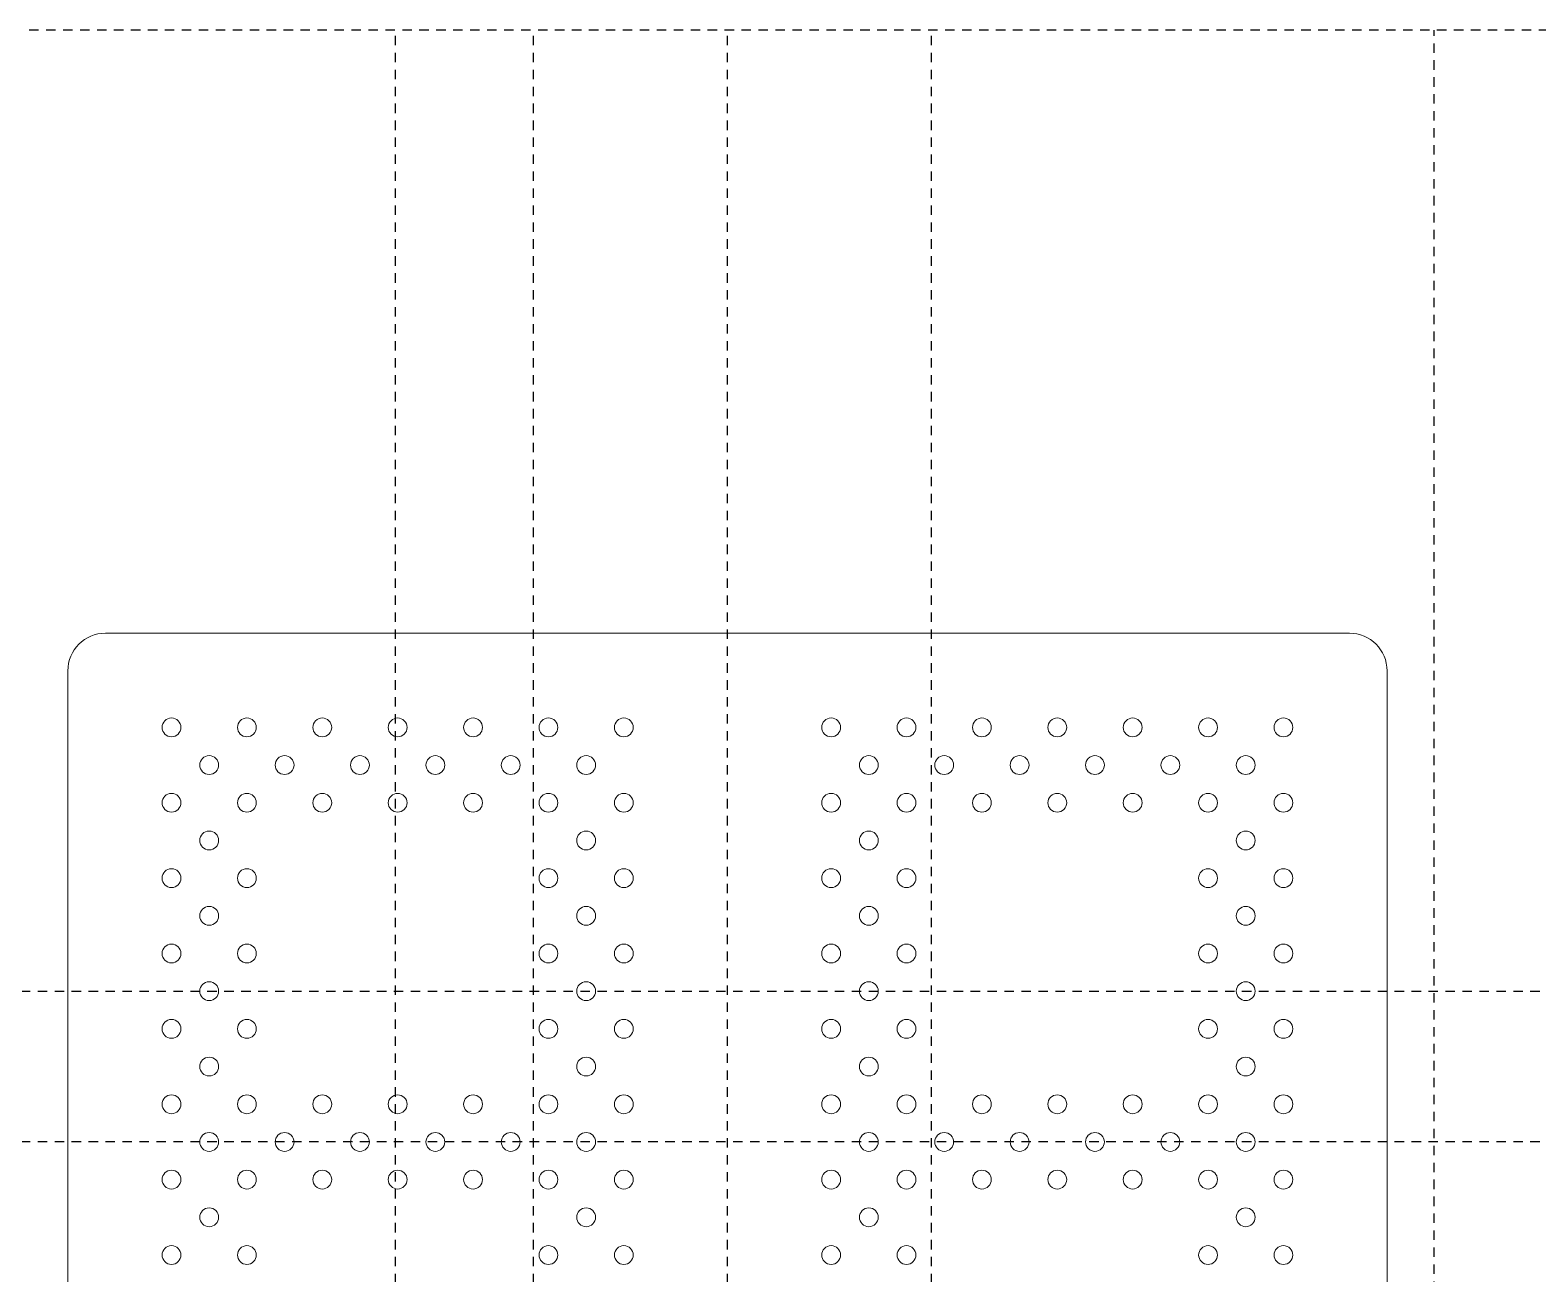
# Model space of a CAD drawing. Header units: inches. Extents: x 300 to 400, y -177 to 73.
# Drawn here: x 323.18 to 343.18, y 56.73 to 73.23 of the extents above; entities that cross this region are included whole.
import ezdxf

# ---------------------------------------------------------------- set-up
doc = ezdxf.new("R2010")
doc.units = ezdxf.units.IN
doc.header["$MEASUREMENT"] = 0
doc.linetypes.add('HIDDEN2', pattern=[0.1875, 0.125, -0.0625])
doc.layers.add('ScoreBone', color=5, linetype='Continuous')

msp = doc.modelspace()

# ---------------------------------------------------------------- linework, layer by layer
at = {"layer": 'ScoreBone', "color": 1, "linetype": 'HIDDEN2'}
for p, q in [((328.029, -68.268), (328.029, 73.232)), ((329.858, -95.268), (329.858, 73.232)), ((332.432, -54.768), (332.432, 73.232)), ((335.137, -81.768), (335.137, 73.232)), ((341.807, -87.268), (341.807, 73.232)), ((354.682, 60.478), (300.244, 60.478)), ((363.682, 58.482), (300.244, 58.482))]:
    msp.add_line(p, q, dxfattribs=at)
at = {"layer": 'ScoreBone', "color": 0, "linetype": 'HIDDEN2'}
msp.add_lwpolyline([(400.244, 73.232), (300.244, 73.232), (300.244, -176.768), (400.244, -176.768)], close=True, dxfattribs=at)
at = {"layer": 'ScoreBone', "lineweight": 5}
for points in [[(323.682, 64.732), (323.682, 65.008), (323.905, 65.232), (324.182, 65.232)], [(324.182, 65.232), (324.182, 65.232), (340.682, 65.232), (340.682, 65.232)], [(340.682, 65.232), (340.958, 65.232), (341.182, 65.008), (341.182, 64.732)], [(323.682, 52.232), (323.682, 52.232), (323.682, 64.732), (323.682, 64.732)], [(341.182, 64.732), (341.182, 64.732), (341.182, 52.232), (341.182, 52.232)]]:
    msp.add_open_spline(points, degree=3, dxfattribs=at)
for points in [[(325.182, 63.982), (325.182, 63.914), (325.125, 63.857), (325.057, 63.857), (324.988, 63.857), (324.932, 63.914), (324.932, 63.982), (324.932, 64.051), (324.988, 64.107), (325.057, 64.107), (325.125, 64.107), (325.182, 64.051), (325.182, 63.982)], [(326.182, 63.982), (326.182, 63.914), (326.125, 63.857), (326.057, 63.857), (325.988, 63.857), (325.932, 63.914), (325.932, 63.982), (325.932, 64.051), (325.988, 64.107), (326.057, 64.107), (326.125, 64.107), (326.182, 64.051), (326.182, 63.982)], [(327.182, 63.982), (327.182, 63.914), (327.125, 63.857), (327.057, 63.857), (326.988, 63.857), (326.932, 63.914), (326.932, 63.982), (326.932, 64.051), (326.988, 64.107), (327.057, 64.107), (327.125, 64.107), (327.182, 64.051), (327.182, 63.982)], [(328.182, 63.982), (328.182, 63.914), (328.125, 63.857), (328.057, 63.857), (327.988, 63.857), (327.932, 63.914), (327.932, 63.982), (327.932, 64.051), (327.988, 64.107), (328.057, 64.107), (328.125, 64.107), (328.182, 64.051), (328.182, 63.982)], [(329.182, 63.982), (329.182, 63.914), (329.125, 63.857), (329.057, 63.857), (328.988, 63.857), (328.932, 63.914), (328.932, 63.982), (328.932, 64.051), (328.988, 64.107), (329.057, 64.107), (329.125, 64.107), (329.182, 64.051), (329.182, 63.982)], [(330.182, 63.982), (330.182, 63.914), (330.125, 63.857), (330.057, 63.857), (329.988, 63.857), (329.932, 63.914), (329.932, 63.982), (329.932, 64.051), (329.988, 64.107), (330.057, 64.107), (330.125, 64.107), (330.182, 64.051), (330.182, 63.982)], [(331.182, 63.982), (331.182, 63.914), (331.125, 63.857), (331.057, 63.857), (330.988, 63.857), (330.932, 63.914), (330.932, 63.982), (330.932, 64.051), (330.988, 64.107), (331.057, 64.107), (331.125, 64.107), (331.182, 64.051), (331.182, 63.982)], [(333.932, 63.982), (333.932, 63.914), (333.875, 63.857), (333.807, 63.857), (333.738, 63.857), (333.682, 63.914), (333.682, 63.982), (333.682, 64.051), (333.738, 64.107), (333.807, 64.107), (333.875, 64.107), (333.932, 64.051), (333.932, 63.982)], [(334.932, 63.982), (334.932, 63.914), (334.875, 63.857), (334.807, 63.857), (334.738, 63.857), (334.682, 63.914), (334.682, 63.982), (334.682, 64.051), (334.738, 64.107), (334.807, 64.107), (334.875, 64.107), (334.932, 64.051), (334.932, 63.982)], [(335.932, 63.982), (335.932, 63.914), (335.875, 63.857), (335.807, 63.857), (335.738, 63.857), (335.682, 63.914), (335.682, 63.982), (335.682, 64.051), (335.738, 64.107), (335.807, 64.107), (335.875, 64.107), (335.932, 64.051), (335.932, 63.982)], [(336.932, 63.982), (336.932, 63.914), (336.875, 63.857), (336.807, 63.857), (336.738, 63.857), (336.682, 63.914), (336.682, 63.982), (336.682, 64.051), (336.738, 64.107), (336.807, 64.107), (336.875, 64.107), (336.932, 64.051), (336.932, 63.982)], [(337.932, 63.982), (337.932, 63.914), (337.875, 63.857), (337.807, 63.857), (337.738, 63.857), (337.682, 63.914), (337.682, 63.982), (337.682, 64.051), (337.738, 64.107), (337.807, 64.107), (337.875, 64.107), (337.932, 64.051), (337.932, 63.982)], [(338.932, 63.982), (338.932, 63.914), (338.875, 63.857), (338.807, 63.857), (338.738, 63.857), (338.682, 63.914), (338.682, 63.982), (338.682, 64.051), (338.738, 64.107), (338.807, 64.107), (338.875, 64.107), (338.932, 64.051), (338.932, 63.982)], [(339.932, 63.982), (339.932, 63.914), (339.875, 63.857), (339.807, 63.857), (339.738, 63.857), (339.682, 63.914), (339.682, 63.982), (339.682, 64.051), (339.738, 64.107), (339.807, 64.107), (339.875, 64.107), (339.932, 64.051), (339.932, 63.982)], [(325.682, 63.482), (325.682, 63.414), (325.625, 63.357), (325.557, 63.357), (325.488, 63.357), (325.432, 63.414), (325.432, 63.482), (325.432, 63.551), (325.488, 63.607), (325.557, 63.607), (325.625, 63.607), (325.682, 63.551), (325.682, 63.482)], [(326.682, 63.482), (326.682, 63.414), (326.625, 63.357), (326.557, 63.357), (326.488, 63.357), (326.432, 63.414), (326.432, 63.482), (326.432, 63.551), (326.488, 63.607), (326.557, 63.607), (326.625, 63.607), (326.682, 63.551), (326.682, 63.482)], [(327.682, 63.482), (327.682, 63.414), (327.625, 63.357), (327.557, 63.357), (327.488, 63.357), (327.432, 63.414), (327.432, 63.482), (327.432, 63.551), (327.488, 63.607), (327.557, 63.607), (327.625, 63.607), (327.682, 63.551), (327.682, 63.482)], [(328.682, 63.482), (328.682, 63.414), (328.625, 63.357), (328.557, 63.357), (328.488, 63.357), (328.432, 63.414), (328.432, 63.482), (328.432, 63.551), (328.488, 63.607), (328.557, 63.607), (328.625, 63.607), (328.682, 63.551), (328.682, 63.482)], [(329.682, 63.482), (329.682, 63.414), (329.625, 63.357), (329.557, 63.357), (329.488, 63.357), (329.432, 63.414), (329.432, 63.482), (329.432, 63.551), (329.488, 63.607), (329.557, 63.607), (329.625, 63.607), (329.682, 63.551), (329.682, 63.482)], [(330.682, 63.482), (330.682, 63.414), (330.625, 63.357), (330.557, 63.357), (330.488, 63.357), (330.432, 63.414), (330.432, 63.482), (330.432, 63.551), (330.488, 63.607), (330.557, 63.607), (330.625, 63.607), (330.682, 63.551), (330.682, 63.482)], [(334.432, 63.482), (334.432, 63.414), (334.375, 63.357), (334.307, 63.357), (334.238, 63.357), (334.182, 63.414), (334.182, 63.482), (334.182, 63.551), (334.238, 63.607), (334.307, 63.607), (334.375, 63.607), (334.432, 63.551), (334.432, 63.482)], [(335.432, 63.482), (335.432, 63.414), (335.375, 63.357), (335.307, 63.357), (335.238, 63.357), (335.182, 63.414), (335.182, 63.482), (335.182, 63.551), (335.238, 63.607), (335.307, 63.607), (335.375, 63.607), (335.432, 63.551), (335.432, 63.482)], [(336.432, 63.482), (336.432, 63.414), (336.375, 63.357), (336.307, 63.357), (336.238, 63.357), (336.182, 63.414), (336.182, 63.482), (336.182, 63.551), (336.238, 63.607), (336.307, 63.607), (336.375, 63.607), (336.432, 63.551), (336.432, 63.482)], [(337.432, 63.482), (337.432, 63.414), (337.375, 63.357), (337.307, 63.357), (337.238, 63.357), (337.182, 63.414), (337.182, 63.482), (337.182, 63.551), (337.238, 63.607), (337.307, 63.607), (337.375, 63.607), (337.432, 63.551), (337.432, 63.482)], [(338.432, 63.482), (338.432, 63.414), (338.375, 63.357), (338.307, 63.357), (338.238, 63.357), (338.182, 63.414), (338.182, 63.482), (338.182, 63.551), (338.238, 63.607), (338.307, 63.607), (338.375, 63.607), (338.432, 63.551), (338.432, 63.482)], [(339.432, 63.482), (339.432, 63.414), (339.375, 63.357), (339.307, 63.357), (339.238, 63.357), (339.182, 63.414), (339.182, 63.482), (339.182, 63.551), (339.238, 63.607), (339.307, 63.607), (339.375, 63.607), (339.432, 63.551), (339.432, 63.482)], [(325.182, 62.982), (325.182, 62.914), (325.125, 62.857), (325.057, 62.857), (324.988, 62.857), (324.932, 62.914), (324.932, 62.982), (324.932, 63.051), (324.988, 63.107), (325.057, 63.107), (325.125, 63.107), (325.182, 63.051), (325.182, 62.982)], [(326.182, 62.982), (326.182, 62.914), (326.125, 62.857), (326.057, 62.857), (325.988, 62.857), (325.932, 62.914), (325.932, 62.982), (325.932, 63.051), (325.988, 63.107), (326.057, 63.107), (326.125, 63.107), (326.182, 63.051), (326.182, 62.982)], [(327.182, 62.982), (327.182, 62.914), (327.125, 62.857), (327.057, 62.857), (326.988, 62.857), (326.932, 62.914), (326.932, 62.982), (326.932, 63.051), (326.988, 63.107), (327.057, 63.107), (327.125, 63.107), (327.182, 63.051), (327.182, 62.982)], [(328.182, 62.982), (328.182, 62.914), (328.125, 62.857), (328.057, 62.857), (327.988, 62.857), (327.932, 62.914), (327.932, 62.982), (327.932, 63.051), (327.988, 63.107), (328.057, 63.107), (328.125, 63.107), (328.182, 63.051), (328.182, 62.982)], [(329.182, 62.982), (329.182, 62.914), (329.125, 62.857), (329.057, 62.857), (328.988, 62.857), (328.932, 62.914), (328.932, 62.982), (328.932, 63.051), (328.988, 63.107), (329.057, 63.107), (329.125, 63.107), (329.182, 63.051), (329.182, 62.982)], [(330.182, 62.982), (330.182, 62.914), (330.125, 62.857), (330.057, 62.857), (329.988, 62.857), (329.932, 62.914), (329.932, 62.982), (329.932, 63.051), (329.988, 63.107), (330.057, 63.107), (330.125, 63.107), (330.182, 63.051), (330.182, 62.982)], [(331.182, 62.982), (331.182, 62.914), (331.125, 62.857), (331.057, 62.857), (330.988, 62.857), (330.932, 62.914), (330.932, 62.982), (330.932, 63.051), (330.988, 63.107), (331.057, 63.107), (331.125, 63.107), (331.182, 63.051), (331.182, 62.982)], [(333.932, 62.982), (333.932, 62.914), (333.875, 62.857), (333.807, 62.857), (333.738, 62.857), (333.682, 62.914), (333.682, 62.982), (333.682, 63.051), (333.738, 63.107), (333.807, 63.107), (333.875, 63.107), (333.932, 63.051), (333.932, 62.982)], [(334.932, 62.982), (334.932, 62.914), (334.875, 62.857), (334.807, 62.857), (334.738, 62.857), (334.682, 62.914), (334.682, 62.982), (334.682, 63.051), (334.738, 63.107), (334.807, 63.107), (334.875, 63.107), (334.932, 63.051), (334.932, 62.982)], [(335.932, 62.982), (335.932, 62.914), (335.875, 62.857), (335.807, 62.857), (335.738, 62.857), (335.682, 62.914), (335.682, 62.982), (335.682, 63.051), (335.738, 63.107), (335.807, 63.107), (335.875, 63.107), (335.932, 63.051), (335.932, 62.982)], [(336.932, 62.982), (336.932, 62.914), (336.875, 62.857), (336.807, 62.857), (336.738, 62.857), (336.682, 62.914), (336.682, 62.982), (336.682, 63.051), (336.738, 63.107), (336.807, 63.107), (336.875, 63.107), (336.932, 63.051), (336.932, 62.982)], [(337.932, 62.982), (337.932, 62.914), (337.875, 62.857), (337.807, 62.857), (337.738, 62.857), (337.682, 62.914), (337.682, 62.982), (337.682, 63.051), (337.738, 63.107), (337.807, 63.107), (337.875, 63.107), (337.932, 63.051), (337.932, 62.982)], [(338.932, 62.982), (338.932, 62.914), (338.875, 62.857), (338.807, 62.857), (338.738, 62.857), (338.682, 62.914), (338.682, 62.982), (338.682, 63.051), (338.738, 63.107), (338.807, 63.107), (338.875, 63.107), (338.932, 63.051), (338.932, 62.982)], [(339.932, 62.982), (339.932, 62.914), (339.875, 62.857), (339.807, 62.857), (339.738, 62.857), (339.682, 62.914), (339.682, 62.982), (339.682, 63.051), (339.738, 63.107), (339.807, 63.107), (339.875, 63.107), (339.932, 63.051), (339.932, 62.982)], [(325.682, 62.482), (325.682, 62.414), (325.625, 62.357), (325.557, 62.357), (325.488, 62.357), (325.432, 62.414), (325.432, 62.482), (325.432, 62.551), (325.488, 62.607), (325.557, 62.607), (325.625, 62.607), (325.682, 62.551), (325.682, 62.482)], [(330.682, 62.482), (330.682, 62.414), (330.625, 62.357), (330.557, 62.357), (330.488, 62.357), (330.432, 62.414), (330.432, 62.482), (330.432, 62.551), (330.488, 62.607), (330.557, 62.607), (330.625, 62.607), (330.682, 62.551), (330.682, 62.482)], [(334.432, 62.482), (334.432, 62.414), (334.375, 62.357), (334.307, 62.357), (334.238, 62.357), (334.182, 62.414), (334.182, 62.482), (334.182, 62.551), (334.238, 62.607), (334.307, 62.607), (334.375, 62.607), (334.432, 62.551), (334.432, 62.482)], [(339.432, 62.482), (339.432, 62.414), (339.375, 62.357), (339.307, 62.357), (339.238, 62.357), (339.182, 62.414), (339.182, 62.482), (339.182, 62.551), (339.238, 62.607), (339.307, 62.607), (339.375, 62.607), (339.432, 62.551), (339.432, 62.482)], [(325.182, 61.982), (325.182, 61.914), (325.125, 61.857), (325.057, 61.857), (324.988, 61.857), (324.932, 61.914), (324.932, 61.982), (324.932, 62.051), (324.988, 62.107), (325.057, 62.107), (325.125, 62.107), (325.182, 62.051), (325.182, 61.982)], [(326.182, 61.982), (326.182, 61.914), (326.125, 61.857), (326.057, 61.857), (325.988, 61.857), (325.932, 61.914), (325.932, 61.982), (325.932, 62.051), (325.988, 62.107), (326.057, 62.107), (326.125, 62.107), (326.182, 62.051), (326.182, 61.982)], [(330.182, 61.982), (330.182, 61.914), (330.125, 61.857), (330.057, 61.857), (329.988, 61.857), (329.932, 61.914), (329.932, 61.982), (329.932, 62.051), (329.988, 62.107), (330.057, 62.107), (330.125, 62.107), (330.182, 62.051), (330.182, 61.982)], [(331.182, 61.982), (331.182, 61.914), (331.125, 61.857), (331.057, 61.857), (330.988, 61.857), (330.932, 61.914), (330.932, 61.982), (330.932, 62.051), (330.988, 62.107), (331.057, 62.107), (331.125, 62.107), (331.182, 62.051), (331.182, 61.982)], [(333.932, 61.982), (333.932, 61.914), (333.875, 61.857), (333.807, 61.857), (333.738, 61.857), (333.682, 61.914), (333.682, 61.982), (333.682, 62.051), (333.738, 62.107), (333.807, 62.107), (333.875, 62.107), (333.932, 62.051), (333.932, 61.982)], [(334.932, 61.982), (334.932, 61.914), (334.875, 61.857), (334.807, 61.857), (334.738, 61.857), (334.682, 61.914), (334.682, 61.982), (334.682, 62.051), (334.738, 62.107), (334.807, 62.107), (334.875, 62.107), (334.932, 62.051), (334.932, 61.982)], [(338.932, 61.982), (338.932, 61.914), (338.875, 61.857), (338.807, 61.857), (338.738, 61.857), (338.682, 61.914), (338.682, 61.982), (338.682, 62.051), (338.738, 62.107), (338.807, 62.107), (338.875, 62.107), (338.932, 62.051), (338.932, 61.982)], [(339.932, 61.982), (339.932, 61.914), (339.875, 61.857), (339.807, 61.857), (339.738, 61.857), (339.682, 61.914), (339.682, 61.982), (339.682, 62.051), (339.738, 62.107), (339.807, 62.107), (339.875, 62.107), (339.932, 62.051), (339.932, 61.982)], [(325.682, 61.482), (325.682, 61.414), (325.625, 61.357), (325.557, 61.357), (325.488, 61.357), (325.432, 61.414), (325.432, 61.482), (325.432, 61.551), (325.488, 61.607), (325.557, 61.607), (325.625, 61.607), (325.682, 61.551), (325.682, 61.482)], [(330.682, 61.482), (330.682, 61.414), (330.625, 61.357), (330.557, 61.357), (330.488, 61.357), (330.432, 61.414), (330.432, 61.482), (330.432, 61.551), (330.488, 61.607), (330.557, 61.607), (330.625, 61.607), (330.682, 61.551), (330.682, 61.482)], [(334.432, 61.482), (334.432, 61.414), (334.375, 61.357), (334.307, 61.357), (334.238, 61.357), (334.182, 61.414), (334.182, 61.482), (334.182, 61.551), (334.238, 61.607), (334.307, 61.607), (334.375, 61.607), (334.432, 61.551), (334.432, 61.482)], [(339.432, 61.482), (339.432, 61.414), (339.375, 61.357), (339.307, 61.357), (339.238, 61.357), (339.182, 61.414), (339.182, 61.482), (339.182, 61.551), (339.238, 61.607), (339.307, 61.607), (339.375, 61.607), (339.432, 61.551), (339.432, 61.482)], [(325.182, 60.982), (325.182, 60.914), (325.125, 60.857), (325.057, 60.857), (324.988, 60.857), (324.932, 60.914), (324.932, 60.982), (324.932, 61.051), (324.988, 61.107), (325.057, 61.107), (325.125, 61.107), (325.182, 61.051), (325.182, 60.982)], [(326.182, 60.982), (326.182, 60.914), (326.125, 60.857), (326.057, 60.857), (325.988, 60.857), (325.932, 60.914), (325.932, 60.982), (325.932, 61.051), (325.988, 61.107), (326.057, 61.107), (326.125, 61.107), (326.182, 61.051), (326.182, 60.982)], [(330.182, 60.982), (330.182, 60.914), (330.125, 60.857), (330.057, 60.857), (329.988, 60.857), (329.932, 60.914), (329.932, 60.982), (329.932, 61.051), (329.988, 61.107), (330.057, 61.107), (330.125, 61.107), (330.182, 61.051), (330.182, 60.982)], [(331.182, 60.982), (331.182, 60.914), (331.125, 60.857), (331.057, 60.857), (330.988, 60.857), (330.932, 60.914), (330.932, 60.982), (330.932, 61.051), (330.988, 61.107), (331.057, 61.107), (331.125, 61.107), (331.182, 61.051), (331.182, 60.982)], [(333.932, 60.982), (333.932, 60.914), (333.875, 60.857), (333.807, 60.857), (333.738, 60.857), (333.682, 60.914), (333.682, 60.982), (333.682, 61.051), (333.738, 61.107), (333.807, 61.107), (333.875, 61.107), (333.932, 61.051), (333.932, 60.982)], [(334.932, 60.982), (334.932, 60.914), (334.875, 60.857), (334.807, 60.857), (334.738, 60.857), (334.682, 60.914), (334.682, 60.982), (334.682, 61.051), (334.738, 61.107), (334.807, 61.107), (334.875, 61.107), (334.932, 61.051), (334.932, 60.982)], [(338.932, 60.982), (338.932, 60.914), (338.875, 60.857), (338.807, 60.857), (338.738, 60.857), (338.682, 60.914), (338.682, 60.982), (338.682, 61.051), (338.738, 61.107), (338.807, 61.107), (338.875, 61.107), (338.932, 61.051), (338.932, 60.982)], [(339.932, 60.982), (339.932, 60.914), (339.875, 60.857), (339.807, 60.857), (339.738, 60.857), (339.682, 60.914), (339.682, 60.982), (339.682, 61.051), (339.738, 61.107), (339.807, 61.107), (339.875, 61.107), (339.932, 61.051), (339.932, 60.982)], [(325.682, 60.482), (325.682, 60.414), (325.625, 60.357), (325.557, 60.357), (325.488, 60.357), (325.432, 60.414), (325.432, 60.482), (325.432, 60.551), (325.488, 60.607), (325.557, 60.607), (325.625, 60.607), (325.682, 60.551), (325.682, 60.482)], [(330.682, 60.482), (330.682, 60.414), (330.625, 60.357), (330.557, 60.357), (330.488, 60.357), (330.432, 60.414), (330.432, 60.482), (330.432, 60.551), (330.488, 60.607), (330.557, 60.607), (330.625, 60.607), (330.682, 60.551), (330.682, 60.482)], [(334.432, 60.482), (334.432, 60.414), (334.375, 60.357), (334.307, 60.357), (334.238, 60.357), (334.182, 60.414), (334.182, 60.482), (334.182, 60.551), (334.238, 60.607), (334.307, 60.607), (334.375, 60.607), (334.432, 60.551), (334.432, 60.482)], [(339.432, 60.482), (339.432, 60.414), (339.375, 60.357), (339.307, 60.357), (339.238, 60.357), (339.182, 60.414), (339.182, 60.482), (339.182, 60.551), (339.238, 60.607), (339.307, 60.607), (339.375, 60.607), (339.432, 60.551), (339.432, 60.482)], [(325.182, 59.982), (325.182, 59.914), (325.125, 59.857), (325.057, 59.857), (324.988, 59.857), (324.932, 59.914), (324.932, 59.982), (324.932, 60.051), (324.988, 60.107), (325.057, 60.107), (325.125, 60.107), (325.182, 60.051), (325.182, 59.982)], [(326.182, 59.982), (326.182, 59.914), (326.125, 59.857), (326.057, 59.857), (325.988, 59.857), (325.932, 59.914), (325.932, 59.982), (325.932, 60.051), (325.988, 60.107), (326.057, 60.107), (326.125, 60.107), (326.182, 60.051), (326.182, 59.982)], [(330.182, 59.982), (330.182, 59.914), (330.125, 59.857), (330.057, 59.857), (329.988, 59.857), (329.932, 59.914), (329.932, 59.982), (329.932, 60.051), (329.988, 60.107), (330.057, 60.107), (330.125, 60.107), (330.182, 60.051), (330.182, 59.982)], [(331.182, 59.982), (331.182, 59.914), (331.125, 59.857), (331.057, 59.857), (330.988, 59.857), (330.932, 59.914), (330.932, 59.982), (330.932, 60.051), (330.988, 60.107), (331.057, 60.107), (331.125, 60.107), (331.182, 60.051), (331.182, 59.982)], [(333.932, 59.982), (333.932, 59.914), (333.875, 59.857), (333.807, 59.857), (333.738, 59.857), (333.682, 59.914), (333.682, 59.982), (333.682, 60.051), (333.738, 60.107), (333.807, 60.107), (333.875, 60.107), (333.932, 60.051), (333.932, 59.982)], [(334.932, 59.982), (334.932, 59.914), (334.875, 59.857), (334.807, 59.857), (334.738, 59.857), (334.682, 59.914), (334.682, 59.982), (334.682, 60.051), (334.738, 60.107), (334.807, 60.107), (334.875, 60.107), (334.932, 60.051), (334.932, 59.982)], [(338.932, 59.982), (338.932, 59.914), (338.875, 59.857), (338.807, 59.857), (338.738, 59.857), (338.682, 59.914), (338.682, 59.982), (338.682, 60.051), (338.738, 60.107), (338.807, 60.107), (338.875, 60.107), (338.932, 60.051), (338.932, 59.982)], [(339.932, 59.982), (339.932, 59.914), (339.875, 59.857), (339.807, 59.857), (339.738, 59.857), (339.682, 59.914), (339.682, 59.982), (339.682, 60.051), (339.738, 60.107), (339.807, 60.107), (339.875, 60.107), (339.932, 60.051), (339.932, 59.982)], [(325.682, 59.482), (325.682, 59.414), (325.625, 59.357), (325.557, 59.357), (325.488, 59.357), (325.432, 59.414), (325.432, 59.482), (325.432, 59.551), (325.488, 59.607), (325.557, 59.607), (325.625, 59.607), (325.682, 59.551), (325.682, 59.482)], [(330.682, 59.482), (330.682, 59.414), (330.625, 59.357), (330.557, 59.357), (330.488, 59.357), (330.432, 59.414), (330.432, 59.482), (330.432, 59.551), (330.488, 59.607), (330.557, 59.607), (330.625, 59.607), (330.682, 59.551), (330.682, 59.482)], [(334.432, 59.482), (334.432, 59.414), (334.375, 59.357), (334.307, 59.357), (334.238, 59.357), (334.182, 59.414), (334.182, 59.482), (334.182, 59.551), (334.238, 59.607), (334.307, 59.607), (334.375, 59.607), (334.432, 59.551), (334.432, 59.482)], [(339.432, 59.482), (339.432, 59.414), (339.375, 59.357), (339.307, 59.357), (339.238, 59.357), (339.182, 59.414), (339.182, 59.482), (339.182, 59.551), (339.238, 59.607), (339.307, 59.607), (339.375, 59.607), (339.432, 59.551), (339.432, 59.482)], [(325.182, 58.982), (325.182, 58.914), (325.125, 58.857), (325.057, 58.857), (324.988, 58.857), (324.932, 58.914), (324.932, 58.982), (324.932, 59.051), (324.988, 59.107), (325.057, 59.107), (325.125, 59.107), (325.182, 59.051), (325.182, 58.982)], [(326.182, 58.982), (326.182, 58.914), (326.125, 58.857), (326.057, 58.857), (325.988, 58.857), (325.932, 58.914), (325.932, 58.982), (325.932, 59.051), (325.988, 59.107), (326.057, 59.107), (326.125, 59.107), (326.182, 59.051), (326.182, 58.982)], [(327.182, 58.982), (327.182, 58.914), (327.125, 58.857), (327.057, 58.857), (326.988, 58.857), (326.932, 58.914), (326.932, 58.982), (326.932, 59.051), (326.988, 59.107), (327.057, 59.107), (327.125, 59.107), (327.182, 59.051), (327.182, 58.982)], [(328.182, 58.982), (328.182, 58.914), (328.125, 58.857), (328.057, 58.857), (327.988, 58.857), (327.932, 58.914), (327.932, 58.982), (327.932, 59.051), (327.988, 59.107), (328.057, 59.107), (328.125, 59.107), (328.182, 59.051), (328.182, 58.982)], [(329.182, 58.982), (329.182, 58.914), (329.125, 58.857), (329.057, 58.857), (328.988, 58.857), (328.932, 58.914), (328.932, 58.982), (328.932, 59.051), (328.988, 59.107), (329.057, 59.107), (329.125, 59.107), (329.182, 59.051), (329.182, 58.982)], [(330.182, 58.982), (330.182, 58.914), (330.125, 58.857), (330.057, 58.857), (329.988, 58.857), (329.932, 58.914), (329.932, 58.982), (329.932, 59.051), (329.988, 59.107), (330.057, 59.107), (330.125, 59.107), (330.182, 59.051), (330.182, 58.982)], [(331.182, 58.982), (331.182, 58.914), (331.125, 58.857), (331.057, 58.857), (330.988, 58.857), (330.932, 58.914), (330.932, 58.982), (330.932, 59.051), (330.988, 59.107), (331.057, 59.107), (331.125, 59.107), (331.182, 59.051), (331.182, 58.982)], [(333.932, 58.982), (333.932, 58.914), (333.875, 58.857), (333.807, 58.857), (333.738, 58.857), (333.682, 58.914), (333.682, 58.982), (333.682, 59.051), (333.738, 59.107), (333.807, 59.107), (333.875, 59.107), (333.932, 59.051), (333.932, 58.982)], [(334.932, 58.982), (334.932, 58.914), (334.875, 58.857), (334.807, 58.857), (334.738, 58.857), (334.682, 58.914), (334.682, 58.982), (334.682, 59.051), (334.738, 59.107), (334.807, 59.107), (334.875, 59.107), (334.932, 59.051), (334.932, 58.982)], [(335.932, 58.982), (335.932, 58.914), (335.875, 58.857), (335.807, 58.857), (335.738, 58.857), (335.682, 58.914), (335.682, 58.982), (335.682, 59.051), (335.738, 59.107), (335.807, 59.107), (335.875, 59.107), (335.932, 59.051), (335.932, 58.982)], [(336.932, 58.982), (336.932, 58.914), (336.875, 58.857), (336.807, 58.857), (336.738, 58.857), (336.682, 58.914), (336.682, 58.982), (336.682, 59.051), (336.738, 59.107), (336.807, 59.107), (336.875, 59.107), (336.932, 59.051), (336.932, 58.982)], [(337.932, 58.982), (337.932, 58.914), (337.875, 58.857), (337.807, 58.857), (337.738, 58.857), (337.682, 58.914), (337.682, 58.982), (337.682, 59.051), (337.738, 59.107), (337.807, 59.107), (337.875, 59.107), (337.932, 59.051), (337.932, 58.982)], [(338.932, 58.982), (338.932, 58.914), (338.875, 58.857), (338.807, 58.857), (338.738, 58.857), (338.682, 58.914), (338.682, 58.982), (338.682, 59.051), (338.738, 59.107), (338.807, 59.107), (338.875, 59.107), (338.932, 59.051), (338.932, 58.982)], [(339.932, 58.982), (339.932, 58.914), (339.875, 58.857), (339.807, 58.857), (339.738, 58.857), (339.682, 58.914), (339.682, 58.982), (339.682, 59.051), (339.738, 59.107), (339.807, 59.107), (339.875, 59.107), (339.932, 59.051), (339.932, 58.982)], [(325.682, 58.482), (325.682, 58.414), (325.625, 58.357), (325.557, 58.357), (325.488, 58.357), (325.432, 58.414), (325.432, 58.482), (325.432, 58.551), (325.488, 58.607), (325.557, 58.607), (325.625, 58.607), (325.682, 58.551), (325.682, 58.482)], [(326.682, 58.482), (326.682, 58.414), (326.625, 58.357), (326.557, 58.357), (326.488, 58.357), (326.432, 58.414), (326.432, 58.482), (326.432, 58.551), (326.488, 58.607), (326.557, 58.607), (326.625, 58.607), (326.682, 58.551), (326.682, 58.482)], [(327.682, 58.482), (327.682, 58.414), (327.625, 58.357), (327.557, 58.357), (327.488, 58.357), (327.432, 58.414), (327.432, 58.482), (327.432, 58.551), (327.488, 58.607), (327.557, 58.607), (327.625, 58.607), (327.682, 58.551), (327.682, 58.482)], [(328.682, 58.482), (328.682, 58.414), (328.625, 58.357), (328.557, 58.357), (328.488, 58.357), (328.432, 58.414), (328.432, 58.482), (328.432, 58.551), (328.488, 58.607), (328.557, 58.607), (328.625, 58.607), (328.682, 58.551), (328.682, 58.482)], [(329.682, 58.482), (329.682, 58.414), (329.625, 58.357), (329.557, 58.357), (329.488, 58.357), (329.432, 58.414), (329.432, 58.482), (329.432, 58.551), (329.488, 58.607), (329.557, 58.607), (329.625, 58.607), (329.682, 58.551), (329.682, 58.482)], [(330.682, 58.482), (330.682, 58.414), (330.625, 58.357), (330.557, 58.357), (330.488, 58.357), (330.432, 58.414), (330.432, 58.482), (330.432, 58.551), (330.488, 58.607), (330.557, 58.607), (330.625, 58.607), (330.682, 58.551), (330.682, 58.482)], [(334.432, 58.482), (334.432, 58.414), (334.375, 58.357), (334.307, 58.357), (334.238, 58.357), (334.182, 58.414), (334.182, 58.482), (334.182, 58.551), (334.238, 58.607), (334.307, 58.607), (334.375, 58.607), (334.432, 58.551), (334.432, 58.482)], [(335.432, 58.482), (335.432, 58.414), (335.375, 58.357), (335.307, 58.357), (335.238, 58.357), (335.182, 58.414), (335.182, 58.482), (335.182, 58.551), (335.238, 58.607), (335.307, 58.607), (335.375, 58.607), (335.432, 58.551), (335.432, 58.482)], [(336.432, 58.482), (336.432, 58.414), (336.375, 58.357), (336.307, 58.357), (336.238, 58.357), (336.182, 58.414), (336.182, 58.482), (336.182, 58.551), (336.238, 58.607), (336.307, 58.607), (336.375, 58.607), (336.432, 58.551), (336.432, 58.482)], [(337.432, 58.482), (337.432, 58.414), (337.375, 58.357), (337.307, 58.357), (337.238, 58.357), (337.182, 58.414), (337.182, 58.482), (337.182, 58.551), (337.238, 58.607), (337.307, 58.607), (337.375, 58.607), (337.432, 58.551), (337.432, 58.482)], [(338.432, 58.482), (338.432, 58.414), (338.375, 58.357), (338.307, 58.357), (338.238, 58.357), (338.182, 58.414), (338.182, 58.482), (338.182, 58.551), (338.238, 58.607), (338.307, 58.607), (338.375, 58.607), (338.432, 58.551), (338.432, 58.482)], [(339.432, 58.482), (339.432, 58.414), (339.375, 58.357), (339.307, 58.357), (339.238, 58.357), (339.182, 58.414), (339.182, 58.482), (339.182, 58.551), (339.238, 58.607), (339.307, 58.607), (339.375, 58.607), (339.432, 58.551), (339.432, 58.482)], [(325.182, 57.982), (325.182, 57.914), (325.125, 57.857), (325.057, 57.857), (324.988, 57.857), (324.932, 57.914), (324.932, 57.982), (324.932, 58.051), (324.988, 58.107), (325.057, 58.107), (325.125, 58.107), (325.182, 58.051), (325.182, 57.982)], [(326.182, 57.982), (326.182, 57.914), (326.125, 57.857), (326.057, 57.857), (325.988, 57.857), (325.932, 57.914), (325.932, 57.982), (325.932, 58.051), (325.988, 58.107), (326.057, 58.107), (326.125, 58.107), (326.182, 58.051), (326.182, 57.982)], [(327.182, 57.982), (327.182, 57.914), (327.125, 57.857), (327.057, 57.857), (326.988, 57.857), (326.932, 57.914), (326.932, 57.982), (326.932, 58.051), (326.988, 58.107), (327.057, 58.107), (327.125, 58.107), (327.182, 58.051), (327.182, 57.982)], [(328.182, 57.982), (328.182, 57.914), (328.125, 57.857), (328.057, 57.857), (327.988, 57.857), (327.932, 57.914), (327.932, 57.982), (327.932, 58.051), (327.988, 58.107), (328.057, 58.107), (328.125, 58.107), (328.182, 58.051), (328.182, 57.982)], [(329.182, 57.982), (329.182, 57.914), (329.125, 57.857), (329.057, 57.857), (328.988, 57.857), (328.932, 57.914), (328.932, 57.982), (328.932, 58.051), (328.988, 58.107), (329.057, 58.107), (329.125, 58.107), (329.182, 58.051), (329.182, 57.982)], [(330.182, 57.982), (330.182, 57.914), (330.125, 57.857), (330.057, 57.857), (329.988, 57.857), (329.932, 57.914), (329.932, 57.982), (329.932, 58.051), (329.988, 58.107), (330.057, 58.107), (330.125, 58.107), (330.182, 58.051), (330.182, 57.982)], [(331.182, 57.982), (331.182, 57.914), (331.125, 57.857), (331.057, 57.857), (330.988, 57.857), (330.932, 57.914), (330.932, 57.982), (330.932, 58.051), (330.988, 58.107), (331.057, 58.107), (331.125, 58.107), (331.182, 58.051), (331.182, 57.982)], [(333.932, 57.982), (333.932, 57.914), (333.875, 57.857), (333.807, 57.857), (333.738, 57.857), (333.682, 57.914), (333.682, 57.982), (333.682, 58.051), (333.738, 58.107), (333.807, 58.107), (333.875, 58.107), (333.932, 58.051), (333.932, 57.982)], [(334.932, 57.982), (334.932, 57.914), (334.875, 57.857), (334.807, 57.857), (334.738, 57.857), (334.682, 57.914), (334.682, 57.982), (334.682, 58.051), (334.738, 58.107), (334.807, 58.107), (334.875, 58.107), (334.932, 58.051), (334.932, 57.982)], [(335.932, 57.982), (335.932, 57.914), (335.875, 57.857), (335.807, 57.857), (335.738, 57.857), (335.682, 57.914), (335.682, 57.982), (335.682, 58.051), (335.738, 58.107), (335.807, 58.107), (335.875, 58.107), (335.932, 58.051), (335.932, 57.982)], [(336.932, 57.982), (336.932, 57.914), (336.875, 57.857), (336.807, 57.857), (336.738, 57.857), (336.682, 57.914), (336.682, 57.982), (336.682, 58.051), (336.738, 58.107), (336.807, 58.107), (336.875, 58.107), (336.932, 58.051), (336.932, 57.982)], [(337.932, 57.982), (337.932, 57.914), (337.875, 57.857), (337.807, 57.857), (337.738, 57.857), (337.682, 57.914), (337.682, 57.982), (337.682, 58.051), (337.738, 58.107), (337.807, 58.107), (337.875, 58.107), (337.932, 58.051), (337.932, 57.982)], [(338.932, 57.982), (338.932, 57.914), (338.875, 57.857), (338.807, 57.857), (338.738, 57.857), (338.682, 57.914), (338.682, 57.982), (338.682, 58.051), (338.738, 58.107), (338.807, 58.107), (338.875, 58.107), (338.932, 58.051), (338.932, 57.982)], [(339.932, 57.982), (339.932, 57.914), (339.875, 57.857), (339.807, 57.857), (339.738, 57.857), (339.682, 57.914), (339.682, 57.982), (339.682, 58.051), (339.738, 58.107), (339.807, 58.107), (339.875, 58.107), (339.932, 58.051), (339.932, 57.982)], [(325.682, 57.482), (325.682, 57.414), (325.625, 57.357), (325.557, 57.357), (325.488, 57.357), (325.432, 57.414), (325.432, 57.482), (325.432, 57.551), (325.488, 57.607), (325.557, 57.607), (325.625, 57.607), (325.682, 57.551), (325.682, 57.482)], [(330.682, 57.482), (330.682, 57.414), (330.625, 57.357), (330.557, 57.357), (330.488, 57.357), (330.432, 57.414), (330.432, 57.482), (330.432, 57.551), (330.488, 57.607), (330.557, 57.607), (330.625, 57.607), (330.682, 57.551), (330.682, 57.482)], [(334.432, 57.482), (334.432, 57.414), (334.375, 57.357), (334.307, 57.357), (334.238, 57.357), (334.182, 57.414), (334.182, 57.482), (334.182, 57.551), (334.238, 57.607), (334.307, 57.607), (334.375, 57.607), (334.432, 57.551), (334.432, 57.482)], [(339.432, 57.482), (339.432, 57.414), (339.375, 57.357), (339.307, 57.357), (339.238, 57.357), (339.182, 57.414), (339.182, 57.482), (339.182, 57.551), (339.238, 57.607), (339.307, 57.607), (339.375, 57.607), (339.432, 57.551), (339.432, 57.482)], [(325.182, 56.982), (325.182, 56.914), (325.125, 56.857), (325.057, 56.857), (324.988, 56.857), (324.932, 56.914), (324.932, 56.982), (324.932, 57.051), (324.988, 57.107), (325.057, 57.107), (325.125, 57.107), (325.182, 57.051), (325.182, 56.982)], [(325.182, 56.982), (325.182, 56.914), (325.125, 56.857), (325.057, 56.857), (324.988, 56.857), (324.932, 56.914), (324.932, 56.982), (324.932, 57.051), (324.988, 57.107), (325.057, 57.107), (325.125, 57.107), (325.182, 57.051), (325.182, 56.982)], [(326.182, 56.982), (326.182, 56.914), (326.125, 56.857), (326.057, 56.857), (325.988, 56.857), (325.932, 56.914), (325.932, 56.982), (325.932, 57.051), (325.988, 57.107), (326.057, 57.107), (326.125, 57.107), (326.182, 57.051), (326.182, 56.982)], [(326.182, 56.982), (326.182, 56.914), (326.125, 56.857), (326.057, 56.857), (325.988, 56.857), (325.932, 56.914), (325.932, 56.982), (325.932, 57.051), (325.988, 57.107), (326.057, 57.107), (326.125, 57.107), (326.182, 57.051), (326.182, 56.982)], [(330.182, 56.982), (330.182, 56.914), (330.125, 56.857), (330.057, 56.857), (329.988, 56.857), (329.932, 56.914), (329.932, 56.982), (329.932, 57.051), (329.988, 57.107), (330.057, 57.107), (330.125, 57.107), (330.182, 57.051), (330.182, 56.982)], [(330.182, 56.982), (330.182, 56.914), (330.125, 56.857), (330.057, 56.857), (329.988, 56.857), (329.932, 56.914), (329.932, 56.982), (329.932, 57.051), (329.988, 57.107), (330.057, 57.107), (330.125, 57.107), (330.182, 57.051), (330.182, 56.982)], [(331.182, 56.982), (331.182, 56.914), (331.125, 56.857), (331.057, 56.857), (330.988, 56.857), (330.932, 56.914), (330.932, 56.982), (330.932, 57.051), (330.988, 57.107), (331.057, 57.107), (331.125, 57.107), (331.182, 57.051), (331.182, 56.982)], [(331.182, 56.982), (331.182, 56.914), (331.125, 56.857), (331.057, 56.857), (330.988, 56.857), (330.932, 56.914), (330.932, 56.982), (330.932, 57.051), (330.988, 57.107), (331.057, 57.107), (331.125, 57.107), (331.182, 57.051), (331.182, 56.982)], [(333.932, 56.982), (333.932, 56.914), (333.875, 56.857), (333.807, 56.857), (333.738, 56.857), (333.682, 56.914), (333.682, 56.982), (333.682, 57.051), (333.738, 57.107), (333.807, 57.107), (333.875, 57.107), (333.932, 57.051), (333.932, 56.982)], [(333.932, 56.982), (333.932, 56.914), (333.875, 56.857), (333.807, 56.857), (333.738, 56.857), (333.682, 56.914), (333.682, 56.982), (333.682, 57.051), (333.738, 57.107), (333.807, 57.107), (333.875, 57.107), (333.932, 57.051), (333.932, 56.982)], [(334.932, 56.982), (334.932, 56.914), (334.875, 56.857), (334.807, 56.857), (334.738, 56.857), (334.682, 56.914), (334.682, 56.982), (334.682, 57.051), (334.738, 57.107), (334.807, 57.107), (334.875, 57.107), (334.932, 57.051), (334.932, 56.982)], [(334.932, 56.982), (334.932, 56.914), (334.875, 56.857), (334.807, 56.857), (334.738, 56.857), (334.682, 56.914), (334.682, 56.982), (334.682, 57.051), (334.738, 57.107), (334.807, 57.107), (334.875, 57.107), (334.932, 57.051), (334.932, 56.982)], [(338.932, 56.982), (338.932, 56.914), (338.875, 56.857), (338.807, 56.857), (338.738, 56.857), (338.682, 56.914), (338.682, 56.982), (338.682, 57.051), (338.738, 57.107), (338.807, 57.107), (338.875, 57.107), (338.932, 57.051), (338.932, 56.982)], [(338.932, 56.982), (338.932, 56.914), (338.875, 56.857), (338.807, 56.857), (338.738, 56.857), (338.682, 56.914), (338.682, 56.982), (338.682, 57.051), (338.738, 57.107), (338.807, 57.107), (338.875, 57.107), (338.932, 57.051), (338.932, 56.982)], [(339.932, 56.982), (339.932, 56.914), (339.875, 56.857), (339.807, 56.857), (339.738, 56.857), (339.682, 56.914), (339.682, 56.982), (339.682, 57.051), (339.738, 57.107), (339.807, 57.107), (339.875, 57.107), (339.932, 57.051), (339.932, 56.982)], [(339.932, 56.982), (339.932, 56.914), (339.875, 56.857), (339.807, 56.857), (339.738, 56.857), (339.682, 56.914), (339.682, 56.982), (339.682, 57.051), (339.738, 57.107), (339.807, 57.107), (339.875, 57.107), (339.932, 57.051), (339.932, 56.982)]]:
    msp.add_open_spline(points, degree=3, knots=[0, 0, 0, 0, 1, 1, 1, 2, 2, 2, 3, 3, 3, 4, 4, 4, 4], dxfattribs=at)

doc.saveas('drawing.dxf')
